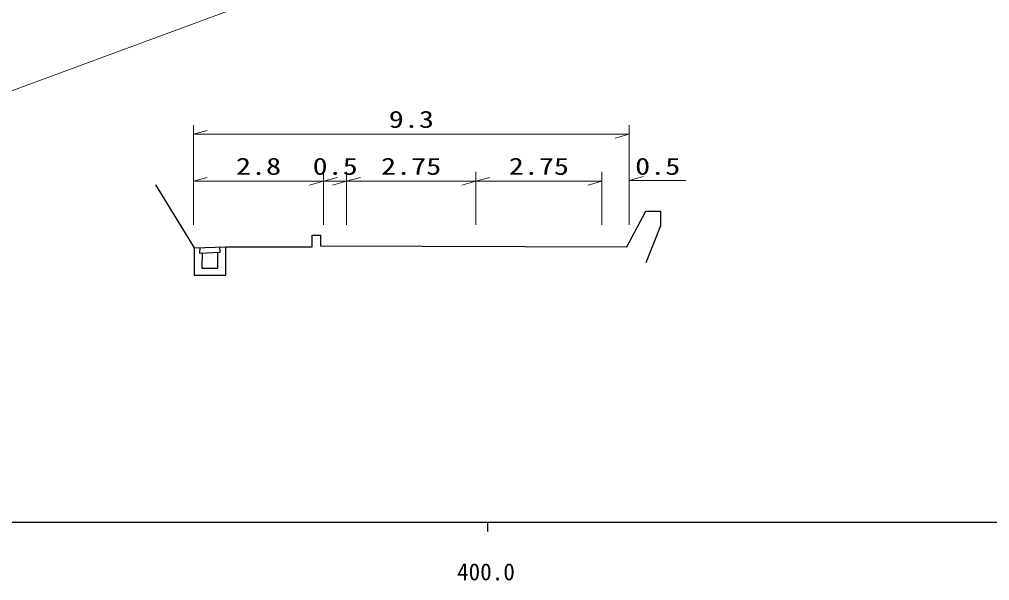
# Model space of a CAD drawing. Units: millimetres, scale not verified. Extents: x 40000 to 680000, y 20000 to 380000.
# Drawn here: x 417584 to 522098, y 198715 to 259172 of the extents above; entities that cross this region are included whole.
import ezdxf
from ezdxf.enums import TextEntityAlignment as Align

# ---------------------------------------------------------------- set-up
doc = ezdxf.new("R2010")
doc.units = ezdxf.units.MM
doc.header["$LTSCALE"] = 1000
for name, color, linetype, lineweight in [('M-BGD', 7, 'Continuous', 25), ('M-STR-HTXT', 7, 'Continuous', 13), ('M-TTL-BAND', 7, 'Continuous', 25)]:
    doc.layers.add(name, color=color, linetype=linetype, lineweight=lineweight)
doc.styles.add('ＭＳ ゴシック', font='')
doc.styles.get('ＭＳ ゴシック').set_extended_font_data('MS Gothic')

msp = doc.modelspace()

# ---------------------------------------------------------------- linework, layer by layer
at = {"layer": 'M-BGD'}
for p, q in [((432233, 241354), (436427, 234552)), ((483020, 234666), (485060, 238520)), ((485060, 238520), (486648, 238520)), ((486648, 238520), (486648, 236933)), ((486648, 236933), (485060, 232965)), ((449124, 234666), (449124, 235913)), ((449124, 235913), (450031, 235913)), ((450031, 235913), (450031, 234779)), ((436427, 234552), (439828, 234666)), ((436427, 234552), (436427, 231605)), ((437012, 234572), (436969, 234002)), ((439195, 234093), (439177, 234644)), ((439828, 234666), (449124, 234666)), ((439828, 231605), (439828, 234666)), ((450031, 234779), (483020, 234666)), ((436969, 234002), (439195, 234093)), ((437263, 234014), (437223, 232366)), ((438950, 232366), (438954, 234083)), ((437223, 232366), (438950, 232366)), ((436427, 231605), (439828, 231605))]:
    msp.add_line(p, q, dxfattribs=at)
at = {"layer": 'M-STR-HTXT'}
for p, q in [((557757, 303580), (387010, 240491)), ((436321, 237032), (436321, 247794)), ((483269, 247794), (483269, 237032)), ((436321, 246794), (437821, 247214)), ((436321, 246794), (483269, 246794)), ((483269, 246794), (481769, 246374)), ((450343, 242735), (450343, 237032)), ((452828, 242735), (452828, 237032)), ((466762, 242735), (466762, 237032)), ((480340, 242735), (480340, 237032)), ((436321, 241735), (437821, 242155)), ((436321, 241735), (450343, 241735)), ((450343, 241735), (448843, 241315)), ((450343, 241735), (451843, 242155)), ((450343, 241735), (452828, 241735)), ((452828, 241735), (451328, 241315)), ((452828, 241735), (454328, 242155)), ((452828, 241735), (466762, 241735)), ((466762, 241735), (465262, 241315)), ((466762, 241735), (468262, 242155)), ((466762, 241735), (480340, 241735)), ((480340, 241735), (478840, 241315)), ((483269, 241824), (484769, 242244)), ((483269, 241824), (489393, 241824))]:
    msp.add_line(p, q, dxfattribs=at)
at = {"layer": 'M-TTL-BAND'}
for p, q in [((40000, 205000), (579000, 205000)), ((468000, 205000), (468000, 204000))]:
    msp.add_line(p, q, dxfattribs=at)

# ---------------------------------------------------------------- texts
at = {"layer": 'M-STR-HTXT', "style": 'ＭＳ ゴシック', "width": 1.3}
for s, p in [('9.3', (457378, 246943)), ('2.8', (440915, 241884)), ('0.5', (449169, 241884)), ('2.75', (456545, 241884)), ('2.75', (470301, 241884)), ('0.5', (483914, 241884))]:
    msp.add_text(s, height=1833, dxfattribs=at).set_placement(p, align=Align.BOTTOM_LEFT)
at = {"layer": 'M-TTL-BAND', "style": 'ＭＳ ゴシック'}
msp.add_text('400.0', height=1833, dxfattribs=at).set_placement((467844, 198195), align=Align.BOTTOM_CENTER)

doc.saveas('drawing.dxf')
